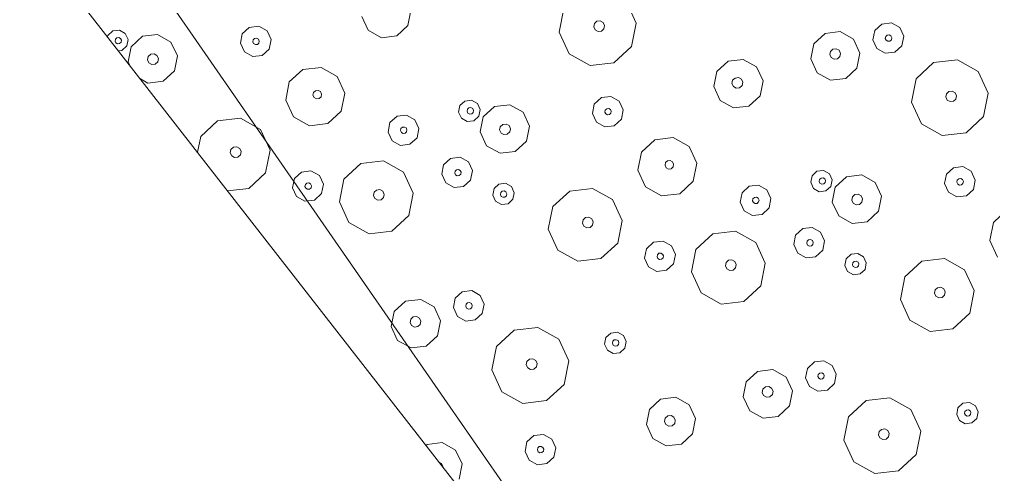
# Model space of a CAD drawing. Header units: metres. Extents: x -2858 to 512, y -1995 to 1252.
# Drawn here: x -453.65 to -448.62, y -168.34 to -165.99 of the extents above; entities that cross this region are included whole.
import ezdxf

# ---------------------------------------------------------------- set-up
doc = ezdxf.new("R2010")
doc.units = ezdxf.units.M
doc.layers.add('Calque commun', color=7, linetype='Continuous')
doc.layers.add('Calque11', color=7, linetype='Continuous')

# ---------------------------------------------------------------- blocks, each defined once
blk = doc.blocks.new('geometrebondepartleger')
at = {"layer": 'Calque11', "color": 7, "linetype": 'Continuous', "lineweight": 9}
blk.add_line((150.3457, 147.4392, 79), (130.1803, 35.9078, 79), dxfattribs=at)
blk = doc.blocks.new('pattern')
at = {"layer": 'Calque commun', "color": 54, "linetype": 'Continuous', "lineweight": 9}
for p, q in [((72.0167, 104.5705), (72.0465, 104.5881)), ((72.0465, 104.5881), (72.081, 104.5848)), ((72.081, 104.5848), (72.1069, 104.5619)), ((72.0029, 104.5387), (72.0167, 104.5705)), ((72.0105, 104.5049), (72.0029, 104.5387)), ((72.0407, 104.5359), (72.0448, 104.5454)), ((72.043, 104.5257), (72.0407, 104.5359)), ((72.0507, 104.5189), (72.043, 104.5257)), ((72.0448, 104.5454), (72.0538, 104.5507)), ((72.0538, 104.5507), (72.0641, 104.5497)), ((72.07, 104.5232), (72.0611, 104.5179)), ((72.0641, 104.5497), (72.0719, 104.5428)), ((72.0742, 104.5327), (72.07, 104.5232)), ((72.0719, 104.5428), (72.0742, 104.5327)), ((72.1144, 104.5281), (72.1007, 104.4964)), ((72.1069, 104.5619), (72.1144, 104.5281)), ((72.0364, 104.482), (72.0105, 104.5049)), ((72.0709, 104.4788), (72.0364, 104.482)), ((72.0611, 104.5179), (72.0507, 104.5189)), ((72.1007, 104.4964), (72.0709, 104.4788)), ((72.2884, 104.4161), (72.3948, 104.479)), ((72.3948, 104.479), (72.5179, 104.4673)), ((72.5179, 104.4673), (72.6105, 104.3854)), ((72.2392, 104.3027), (72.2884, 104.4161)), ((72.6105, 104.3854), (72.6374, 104.2648)), ((72.2661, 104.1821), (72.2392, 104.3027)), ((72.4004, 104.287), (72.4073, 104.3029)), ((72.4042, 104.2701), (72.4004, 104.287)), ((72.4172, 104.2587), (72.4042, 104.2701)), ((72.4073, 104.3029), (72.4222, 104.3117)), ((72.4222, 104.3117), (72.4395, 104.31)), ((72.4395, 104.31), (72.4524, 104.2986)), ((72.4562, 104.2817), (72.4493, 104.2658)), ((72.4524, 104.2986), (72.4562, 104.2817)), ((72.4344, 104.257), (72.4172, 104.2587)), ((72.4493, 104.2658), (72.4344, 104.257)), ((72.6374, 104.2648), (72.5883, 104.1514)), ((71.5639, 104.1375), (71.6661, 104.1978)), ((71.6661, 104.1978), (71.7842, 104.1866)), ((71.7842, 104.1866), (71.8732, 104.108)), ((72.3588, 104.1003), (72.2661, 104.1821)), ((71.5167, 104.0286), (71.5639, 104.1375)), ((72.5883, 104.1514), (72.4818, 104.0885)), ((71.3544, 104.1112), (71.3167, 104.0241)), ((71.8732, 104.108), (71.899, 103.9922)), ((72.4818, 104.0885), (72.3588, 104.1003)), ((71.3167, 104.0241), (71.2349, 103.9758)), ((71.5425, 103.9128), (71.5167, 104.0286)), ((71.662, 104.0144), (71.6689, 104.0303)), ((71.6689, 104.0303), (71.6838, 104.0391)), ((71.6838, 104.0391), (71.701, 104.0374)), ((71.701, 104.0374), (71.714, 104.026)), ((71.714, 104.026), (71.7177, 104.0091)), ((71.2349, 103.9758), (71.1404, 103.9848)), ((71.6658, 103.9975), (71.662, 104.0144)), ((71.6787, 103.9861), (71.6658, 103.9975)), ((71.696, 103.9844), (71.6787, 103.9861)), ((71.7109, 103.9932), (71.696, 103.9844)), ((71.7177, 104.0091), (71.7109, 103.9932)), ((71.899, 103.9922), (71.8518, 103.8833)), ((72.3608, 103.8946), (72.4034, 103.9197)), ((72.4034, 103.9197), (72.4526, 103.915)), ((71.6315, 103.8343), (71.5425, 103.9128)), ((71.8518, 103.8833), (71.7496, 103.823)), ((72.3411, 103.8492), (72.3608, 103.8946)), ((72.4526, 103.915), (72.4897, 103.8823)), ((72.4897, 103.8823), (72.5004, 103.834)), ((71.7496, 103.823), (71.6315, 103.8343)), ((72.3519, 103.8009), (72.3411, 103.8492)), ((72.4033, 103.8441), (72.4074, 103.8536)), ((72.4056, 103.834), (72.4033, 103.8441)), ((72.4134, 103.8271), (72.4056, 103.834)), ((72.4074, 103.8536), (72.4164, 103.8589)), ((72.4237, 103.8261), (72.4134, 103.8271)), ((72.4164, 103.8589), (72.4267, 103.8579)), ((72.4326, 103.8314), (72.4237, 103.8261)), ((72.4267, 103.8579), (72.4345, 103.851)), ((72.4368, 103.8409), (72.4326, 103.8314)), ((72.4345, 103.851), (72.4368, 103.8409)), ((72.5004, 103.834), (72.4807, 103.7887)), ((72.5759, 103.7842), (72.644, 103.8244)), ((72.644, 103.8244), (72.7227, 103.8169)), ((72.7227, 103.8169), (72.782, 103.7646)), ((71.1343, 103.7601), (71.1768, 103.7853)), ((71.1768, 103.7853), (71.2261, 103.7806)), ((71.2261, 103.7806), (71.2631, 103.7478)), ((72.3889, 103.7682), (72.3519, 103.8009)), ((72.4382, 103.7635), (72.3889, 103.7682)), ((72.4807, 103.7887), (72.4382, 103.7635)), ((72.5444, 103.7116), (72.5759, 103.7842)), ((71.1146, 103.7148), (71.1343, 103.7601)), ((71.1768, 103.7096), (71.1809, 103.7192)), ((71.1809, 103.7192), (71.1899, 103.7244)), ((71.1899, 103.7244), (71.2002, 103.7235)), ((71.2002, 103.7235), (71.208, 103.7166)), ((71.208, 103.7166), (71.2102, 103.7065)), ((71.2631, 103.7478), (71.2739, 103.6996)), ((72.6443, 103.7101), (72.6592, 103.7189)), ((72.6592, 103.7189), (72.6764, 103.7173)), ((72.6764, 103.7173), (72.6894, 103.7058)), ((72.782, 103.7646), (72.7992, 103.6874)), ((71.1254, 103.6665), (71.1146, 103.7148)), ((71.1624, 103.6338), (71.1254, 103.6665)), ((71.179, 103.6995), (71.1768, 103.7096)), ((71.1868, 103.6926), (71.179, 103.6995)), ((71.1972, 103.6917), (71.1868, 103.6926)), ((71.2061, 103.6969), (71.1972, 103.6917)), ((71.2102, 103.7065), (71.2061, 103.6969)), ((71.2739, 103.6996), (71.2542, 103.6542)), ((72.5616, 103.6344), (72.5444, 103.7116)), ((72.6374, 103.6943), (72.6443, 103.7101)), ((72.6411, 103.6774), (72.6374, 103.6943)), ((72.6541, 103.6659), (72.6411, 103.6774)), ((72.6713, 103.6643), (72.6541, 103.6659)), ((72.6862, 103.6731), (72.6713, 103.6643)), ((72.6931, 103.6889), (72.6862, 103.6731)), ((72.6894, 103.7058), (72.6931, 103.6889)), ((72.7992, 103.6874), (72.7678, 103.6148)), ((71.2116, 103.6291), (71.1624, 103.6338)), ((71.2542, 103.6542), (71.2116, 103.6291)), ((71.8148, 103.5948), (71.8286, 103.6266)), ((71.8286, 103.6266), (71.8584, 103.6441)), ((71.8584, 103.6441), (71.8928, 103.6409)), ((71.8928, 103.6409), (71.9188, 103.618)), ((71.9188, 103.618), (71.9263, 103.5842)), ((72.6209, 103.5821), (72.5616, 103.6344)), ((70.7552, 103.5109), (70.8617, 103.5738)), ((70.8617, 103.5738), (70.9847, 103.5621)), ((71.8223, 103.561), (71.8148, 103.5948)), ((71.8543, 103.592), (71.8584, 103.6016)), ((71.8565, 103.5819), (71.8543, 103.592)), ((71.8643, 103.575), (71.8565, 103.5819)), ((71.8584, 103.6016), (71.8673, 103.6069)), ((71.8746, 103.5741), (71.8643, 103.575)), ((71.8673, 103.6069), (71.8777, 103.6059)), ((71.8836, 103.5793), (71.8746, 103.5741)), ((71.8777, 103.6059), (71.8854, 103.599)), ((71.8877, 103.5889), (71.8836, 103.5793)), ((71.8854, 103.599), (71.8877, 103.5889)), ((71.9263, 103.5842), (71.9125, 103.5524)), ((72.6996, 103.5746), (72.6209, 103.5821)), ((72.7678, 103.6148), (72.6996, 103.5746)), ((70.9847, 103.5621), (71.0774, 103.4802)), ((71.8483, 103.5381), (71.8223, 103.561)), ((71.8827, 103.5348), (71.8483, 103.5381)), ((71.9125, 103.5524), (71.8827, 103.5348)), ((73.0164, 103.5066), (73.0845, 103.5469)), ((73.0845, 103.5469), (73.1633, 103.5394)), ((73.1633, 103.5394), (73.2226, 103.487)), ((70.7061, 103.3975), (70.7552, 103.5109)), ((71.0774, 103.4802), (71.1043, 103.3596)), ((71.5199, 103.4555), (71.588, 103.4957)), ((71.588, 103.4957), (71.6667, 103.4882)), ((71.6667, 103.4882), (71.726, 103.4359)), ((72.985, 103.4341), (73.0164, 103.5066)), ((73.2226, 103.487), (73.2398, 103.4098)), ((71.4884, 103.3829), (71.5199, 103.4555)), ((71.726, 103.4359), (71.7432, 103.3587)), ((71.8876, 103.3899), (71.9302, 103.415)), ((71.9302, 103.415), (71.9794, 103.4103)), ((73.0022, 103.3568), (72.985, 103.4341)), ((73.0854, 103.4182), (73.0923, 103.4341)), ((73.0891, 103.4013), (73.0854, 103.4182)), ((73.0923, 103.4341), (73.1072, 103.4429)), ((73.1072, 103.4429), (73.1244, 103.4412)), ((73.1244, 103.4412), (73.1374, 103.4298)), ((73.1374, 103.4298), (73.1411, 103.4129)), ((70.7329, 103.2769), (70.7061, 103.3975)), ((70.8673, 103.3818), (70.8742, 103.3977)), ((70.871, 103.3649), (70.8673, 103.3818)), ((70.884, 103.3535), (70.871, 103.3649)), ((70.8742, 103.3977), (70.8891, 103.4065)), ((70.8891, 103.4065), (70.9063, 103.4048)), ((70.9063, 103.4048), (70.9193, 103.3934)), ((70.923, 103.3765), (70.9161, 103.3606)), ((70.9193, 103.3934), (70.923, 103.3765)), ((71.5056, 103.3057), (71.4884, 103.3829)), ((71.5886, 103.3752), (71.5955, 103.3911)), ((71.5924, 103.3584), (71.5886, 103.3752)), ((71.5955, 103.3911), (71.6104, 103.3999)), ((71.6104, 103.3999), (71.6276, 103.3983)), ((71.6276, 103.3983), (71.6406, 103.3868)), ((71.6444, 103.3699), (71.6375, 103.3541)), ((71.6406, 103.3868), (71.6444, 103.3699)), ((71.8679, 103.3445), (71.8876, 103.3899)), ((71.9794, 103.4103), (72.0164, 103.3776)), ((72.0164, 103.3776), (72.0272, 103.3293)), ((73.1021, 103.3899), (73.0891, 103.4013)), ((73.1193, 103.3882), (73.1021, 103.3899)), ((73.1342, 103.397), (73.1193, 103.3882)), ((73.1411, 103.4129), (73.1342, 103.397)), ((73.2398, 103.4098), (73.2083, 103.3372)), ((70.9012, 103.3518), (70.884, 103.3535)), ((70.9161, 103.3606), (70.9012, 103.3518)), ((71.1043, 103.3596), (71.0551, 103.2462)), ((71.6054, 103.3469), (71.5924, 103.3584)), ((71.6226, 103.3453), (71.6054, 103.3469)), ((71.6375, 103.3541), (71.6226, 103.3453)), ((71.7432, 103.3587), (71.7118, 103.2861)), ((71.8787, 103.2962), (71.8679, 103.3445)), ((71.9288, 103.3423), (71.9329, 103.3518)), ((71.9311, 103.3322), (71.9288, 103.3423)), ((71.9389, 103.3253), (71.9311, 103.3322)), ((71.9329, 103.3518), (71.9419, 103.3571)), ((71.9492, 103.3243), (71.9389, 103.3253)), ((71.9419, 103.3571), (71.9522, 103.3561)), ((71.9581, 103.3296), (71.9492, 103.3243)), ((71.9522, 103.3561), (71.96, 103.3493)), ((71.9623, 103.3391), (71.9581, 103.3296)), ((71.96, 103.3493), (71.9623, 103.3391)), ((72.0272, 103.3293), (72.0075, 103.284)), ((73.0615, 103.3045), (73.0022, 103.3568)), ((73.2083, 103.3372), (73.1402, 103.297)), ((70.8256, 103.1951), (70.7329, 103.2769)), ((71.5649, 103.2534), (71.5056, 103.3057)), ((71.7118, 103.2861), (71.6436, 103.2458)), ((71.9157, 103.2635), (71.8787, 103.2962)), ((71.9649, 103.2588), (71.9157, 103.2635)), ((72.0075, 103.284), (71.9649, 103.2588)), ((72.178, 103.2391), (72.2801, 103.2994)), ((72.2801, 103.2994), (72.3983, 103.2882)), ((72.3983, 103.2882), (72.4872, 103.2096)), ((73.1402, 103.297), (73.0615, 103.3045)), ((71.0551, 103.2462), (70.9486, 103.1833)), ((71.6436, 103.2458), (71.5649, 103.2534)), ((71.6262, 103.209), (71.656, 103.2266)), ((71.656, 103.2266), (71.6904, 103.2233)), ((71.6904, 103.2233), (71.7164, 103.2004)), ((72.1308, 103.1302), (72.178, 103.2391)), ((70.9486, 103.1833), (70.8256, 103.1951)), ((71.6124, 103.1773), (71.6262, 103.209)), ((71.6199, 103.1435), (71.6124, 103.1773)), ((71.6481, 103.1769), (71.6522, 103.1864)), ((71.6503, 103.1668), (71.6481, 103.1769)), ((71.6581, 103.1599), (71.6503, 103.1668)), ((71.6522, 103.1864), (71.6611, 103.1917)), ((71.6611, 103.1917), (71.6715, 103.1907)), ((71.6774, 103.1642), (71.6684, 103.1589)), ((71.6715, 103.1907), (71.6793, 103.1839)), ((71.6815, 103.1737), (71.6774, 103.1642)), ((71.6793, 103.1839), (71.6815, 103.1737)), ((71.7239, 103.1667), (71.7101, 103.1349)), ((71.7164, 103.2004), (71.7239, 103.1667)), ((72.4872, 103.2096), (72.513, 103.0938)), ((71.6459, 103.1206), (71.6199, 103.1435)), ((71.6803, 103.1173), (71.6459, 103.1206)), ((71.6684, 103.1589), (71.6581, 103.1599)), ((71.7101, 103.1349), (71.6803, 103.1173)), ((72.1566, 103.0144), (72.1308, 103.1302)), ((72.276, 103.116), (72.2829, 103.1319)), ((72.2798, 103.0991), (72.276, 103.116)), ((72.2829, 103.1319), (72.2978, 103.1407)), ((72.2978, 103.1407), (72.3151, 103.139)), ((72.3151, 103.139), (72.328, 103.1276)), ((72.328, 103.1276), (72.3318, 103.1107)), ((71.9095, 103.038), (71.9521, 103.0632)), ((71.9521, 103.0632), (72.0013, 103.0585)), ((72.2928, 103.0877), (72.2798, 103.0991)), ((72.31, 103.086), (72.2928, 103.0877)), ((72.3249, 103.0948), (72.31, 103.086)), ((72.3318, 103.1107), (72.3249, 103.0948)), ((72.513, 103.0938), (72.4658, 102.9849)), ((73.5903, 103.0236), (73.6099, 103.069)), ((73.6099, 103.069), (73.6525, 103.0941)), ((73.6525, 103.0941), (73.7017, 103.0894)), ((73.7017, 103.0894), (73.7388, 103.0567)), ((70.8276, 102.9894), (70.8702, 103.0145)), ((70.8702, 103.0145), (70.9194, 103.0098)), ((71.8898, 102.9927), (71.9095, 103.038)), ((72.0013, 103.0585), (72.0384, 103.0257)), ((72.0384, 103.0257), (72.0491, 102.9775)), ((72.2455, 102.9358), (72.1566, 103.0144)), ((73.601, 102.9753), (73.5903, 103.0236)), ((73.6525, 103.0185), (73.6566, 103.028)), ((73.6547, 103.0083), (73.6525, 103.0185)), ((73.6566, 103.028), (73.6655, 103.0333)), ((73.6655, 103.0333), (73.6759, 103.0323)), ((73.6759, 103.0323), (73.6837, 103.0254)), ((73.6859, 103.0153), (73.6818, 103.0058)), ((73.6837, 103.0254), (73.6859, 103.0153)), ((73.7388, 103.0567), (73.7495, 103.0084)), ((70.808, 102.944), (70.8276, 102.9894)), ((70.9194, 103.0098), (70.9565, 102.9771)), ((70.9565, 102.9771), (70.9672, 102.9288)), ((71.9006, 102.9444), (71.8898, 102.9927)), ((71.952, 102.9875), (71.9562, 102.9971)), ((71.9543, 102.9774), (71.952, 102.9875)), ((71.9621, 102.9705), (71.9543, 102.9774)), ((71.9562, 102.9971), (71.9651, 103.0023)), ((71.9724, 102.9696), (71.9621, 102.9705)), ((71.9651, 103.0023), (71.9754, 103.0014)), ((71.9813, 102.9748), (71.9724, 102.9696)), ((71.9754, 103.0014), (71.9832, 102.9945)), ((71.9855, 102.9844), (71.9813, 102.9748)), ((71.9832, 102.9945), (71.9855, 102.9844)), ((72.0491, 102.9775), (72.0294, 102.9321)), ((72.4658, 102.9849), (72.3636, 102.9246)), ((72.9454, 102.9424), (72.9592, 102.9741)), ((72.9592, 102.9741), (72.989, 102.9917)), ((72.989, 102.9917), (73.0235, 102.9884)), ((73.0235, 102.9884), (73.0494, 102.9655)), ((73.0494, 102.9655), (73.0569, 102.9317)), ((73.6381, 102.9426), (73.601, 102.9753)), ((73.6625, 103.0015), (73.6547, 103.0083)), ((73.6728, 103.0005), (73.6625, 103.0015)), ((73.6818, 103.0058), (73.6728, 103.0005)), ((73.7299, 102.9631), (73.6873, 102.9379)), ((73.7495, 103.0084), (73.7299, 102.9631)), ((70.8187, 102.8958), (70.808, 102.944)), ((70.8701, 102.9389), (70.8743, 102.9484)), ((70.8724, 102.9288), (70.8701, 102.9389)), ((70.8802, 102.9219), (70.8724, 102.9288)), ((70.8743, 102.9484), (70.8832, 102.9537)), ((70.8905, 102.9209), (70.8802, 102.9219)), ((70.8832, 102.9537), (70.8936, 102.9527)), ((70.8995, 102.9262), (70.8905, 102.9209)), ((70.8936, 102.9527), (70.9013, 102.9458)), ((70.9036, 102.9357), (70.8995, 102.9262)), ((70.9013, 102.9458), (70.9036, 102.9357)), ((70.9672, 102.9288), (70.9476, 102.8835)), ((71.0427, 102.879), (71.1108, 102.9192)), ((71.1108, 102.9192), (71.1896, 102.9117)), ((71.1896, 102.9117), (71.2488, 102.8594)), ((71.9377, 102.9117), (71.9006, 102.9444)), ((71.9869, 102.907), (71.9377, 102.9117)), ((72.0294, 102.9321), (71.9869, 102.907)), ((72.3636, 102.9246), (72.2455, 102.9358)), ((72.9529, 102.9086), (72.9454, 102.9424)), ((72.9832, 102.9395), (72.9873, 102.949)), ((72.9855, 102.9294), (72.9832, 102.9395)), ((72.9932, 102.9225), (72.9855, 102.9294)), ((72.9873, 102.949), (72.9963, 102.9543)), ((73.0036, 102.9215), (72.9932, 102.9225)), ((72.9963, 102.9543), (73.0066, 102.9533)), ((73.0125, 102.9268), (73.0036, 102.9215)), ((73.0066, 102.9533), (73.0144, 102.9465)), ((73.0166, 102.9363), (73.0125, 102.9268)), ((73.0144, 102.9465), (73.0166, 102.9363)), ((73.0569, 102.9317), (73.0432, 102.9)), ((73.6873, 102.9379), (73.6381, 102.9426)), ((70.8558, 102.863), (70.8187, 102.8958)), ((70.905, 102.8583), (70.8558, 102.863)), ((70.9476, 102.8835), (70.905, 102.8583)), ((71.0112, 102.8064), (71.0427, 102.879)), ((72.4342, 102.8177), (72.4538, 102.8631)), ((72.4538, 102.8631), (72.4964, 102.8882)), ((72.4964, 102.8882), (72.5456, 102.8835)), ((72.5456, 102.8835), (72.5827, 102.8508)), ((72.9789, 102.8857), (72.9529, 102.9086)), ((73.0134, 102.8824), (72.9789, 102.8857)), ((73.0432, 102.9), (73.0134, 102.8824)), ((73.2309, 102.8198), (73.3373, 102.8826)), ((73.3373, 102.8826), (73.4604, 102.8709)), ((73.4604, 102.8709), (73.5531, 102.7891)), ((71.1111, 102.8049), (71.126, 102.8137)), ((71.126, 102.8137), (71.1432, 102.8121)), ((71.1432, 102.8121), (71.1562, 102.8007)), ((71.2488, 102.8594), (71.2661, 102.7822)), ((72.4449, 102.7694), (72.4342, 102.8177)), ((72.4963, 102.8126), (72.5005, 102.8221)), ((72.4986, 102.8024), (72.4963, 102.8126)), ((72.5005, 102.8221), (72.5094, 102.8274)), ((72.5094, 102.8274), (72.5198, 102.8264)), ((72.5198, 102.8264), (72.5275, 102.8195)), ((72.5275, 102.8195), (72.5298, 102.8094)), ((72.5827, 102.8508), (72.5934, 102.8025)), ((73.1817, 102.7064), (73.2309, 102.8198)), ((71.0284, 102.7292), (71.0112, 102.8064)), ((71.1042, 102.7891), (71.1111, 102.8049)), ((71.108, 102.7722), (71.1042, 102.7891)), ((71.1209, 102.7607), (71.108, 102.7722)), ((71.1382, 102.7591), (71.1209, 102.7607)), ((71.1531, 102.7679), (71.1382, 102.7591)), ((71.1599, 102.7838), (71.1531, 102.7679)), ((71.1562, 102.8007), (71.1599, 102.7838)), ((71.2661, 102.7822), (71.2346, 102.7096)), ((72.482, 102.7367), (72.4449, 102.7694)), ((72.5064, 102.7956), (72.4986, 102.8024)), ((72.5167, 102.7946), (72.5064, 102.7956)), ((72.5257, 102.7999), (72.5167, 102.7946)), ((72.5298, 102.8094), (72.5257, 102.7999)), ((72.5934, 102.8025), (72.5738, 102.7572)), ((73.5531, 102.7891), (73.5799, 102.6684)), ((73.9641, 102.6918), (73.9955, 102.7643)), ((73.9955, 102.7643), (74.0636, 102.8046)), ((71.0877, 102.6769), (71.0284, 102.7292)), ((71.2346, 102.7096), (71.1665, 102.6694)), ((72.5312, 102.732), (72.482, 102.7367)), ((72.5738, 102.7572), (72.5312, 102.732)), ((73.3498, 102.7065), (73.3647, 102.7153)), ((73.3647, 102.7153), (73.382, 102.7137)), ((73.382, 102.7137), (73.3949, 102.7022)), ((71.1665, 102.6694), (71.0877, 102.6769)), ((72.0289, 102.6311), (72.1106, 102.6793)), ((72.1106, 102.6793), (72.2051, 102.6703)), ((72.2051, 102.6703), (72.2763, 102.6075)), ((73.2086, 102.5857), (73.1817, 102.7064)), ((73.3429, 102.6906), (73.3498, 102.7065)), ((73.3467, 102.6738), (73.3429, 102.6906)), ((73.3597, 102.6623), (73.3467, 102.6738)), ((73.3769, 102.6607), (73.3597, 102.6623)), ((73.3918, 102.6694), (73.3769, 102.6607)), ((73.3987, 102.6853), (73.3918, 102.6694)), ((73.3949, 102.7022), (73.3987, 102.6853)), ((73.5799, 102.6684), (73.5308, 102.555)), ((73.9813, 102.6145), (73.9641, 102.6918)), ((74.0643, 102.6841), (74.0712, 102.7)), ((74.0675, 102.6697), (74.0643, 102.6841)), ((74.0712, 102.7), (74.0732, 102.7011)), ((71.4833, 102.6014), (71.5514, 102.6417)), ((71.5514, 102.6417), (71.6301, 102.6342)), ((71.6301, 102.6342), (71.6894, 102.5818)), ((71.9911, 102.544), (72.0289, 102.6311)), ((74.0406, 102.5622), (73.9813, 102.6145)), ((71.4518, 102.5289), (71.4833, 102.6014)), ((71.6894, 102.5818), (71.7066, 102.5046)), ((72.2763, 102.6075), (72.2969, 102.5148)), ((72.5064, 102.5411), (72.6086, 102.6015)), ((72.6086, 102.6015), (72.7267, 102.5902)), ((72.7267, 102.5902), (72.8157, 102.5117)), ((73.3013, 102.5039), (73.2086, 102.5857)), ((74.0479, 102.5615), (74.0406, 102.5622)), ((71.469, 102.4517), (71.4518, 102.5289)), ((71.5522, 102.513), (71.5591, 102.5289)), ((71.556, 102.4961), (71.5522, 102.513)), ((71.5591, 102.5289), (71.574, 102.5377)), ((71.574, 102.5377), (71.5912, 102.536)), ((71.5912, 102.536), (71.6042, 102.5246)), ((71.6042, 102.5246), (71.6079, 102.5077)), ((72.0118, 102.4513), (71.9911, 102.544)), ((72.1073, 102.5326), (72.1129, 102.5453)), ((72.1104, 102.5191), (72.1073, 102.5326)), ((72.1207, 102.5099), (72.1104, 102.5191)), ((72.1129, 102.5453), (72.1248, 102.5523)), ((72.1345, 102.5086), (72.1207, 102.5099)), ((72.1248, 102.5523), (72.1386, 102.551)), ((72.1464, 102.5157), (72.1345, 102.5086)), ((72.1386, 102.551), (72.1489, 102.5419)), ((72.1519, 102.5284), (72.1464, 102.5157)), ((72.1489, 102.5419), (72.1519, 102.5284)), ((72.2969, 102.5148), (72.2592, 102.4277)), ((72.4592, 102.4323), (72.5064, 102.5411)), ((72.8157, 102.5117), (72.8415, 102.3959)), ((73.5308, 102.555), (73.4243, 102.4922)), ((71.5689, 102.4847), (71.556, 102.4961)), ((71.5862, 102.483), (71.5689, 102.4847)), ((71.6011, 102.4918), (71.5862, 102.483)), ((71.6079, 102.5077), (71.6011, 102.4918)), ((71.7066, 102.5046), (71.6752, 102.432)), ((73.4243, 102.4922), (73.3013, 102.5039)), ((71.5283, 102.3993), (71.469, 102.4517)), ((71.6752, 102.432), (71.607, 102.3918)), ((72.0829, 102.3885), (72.0118, 102.4513)), ((72.2592, 102.4277), (72.1774, 102.3795)), ((72.485, 102.3164), (72.4592, 102.4323)), ((72.6045, 102.4181), (72.6114, 102.4339)), ((72.6083, 102.4012), (72.6045, 102.4181)), ((72.6114, 102.4339), (72.6263, 102.4427)), ((72.6263, 102.4427), (72.6435, 102.4411)), ((72.6435, 102.4411), (72.6565, 102.4296)), ((72.6602, 102.4127), (72.6534, 102.3969)), ((72.6565, 102.4296), (72.6602, 102.4127)), ((71.607, 102.3918), (71.5283, 102.3993)), ((72.1774, 102.3795), (72.0829, 102.3885)), ((72.6212, 102.3897), (72.6083, 102.4012)), ((72.6385, 102.3881), (72.6212, 102.3897)), ((72.6534, 102.3969), (72.6385, 102.3881)), ((72.8415, 102.3959), (72.7943, 102.287)), ((72.574, 102.2379), (72.485, 102.3164)), ((73.3033, 102.2982), (73.3459, 102.3234)), ((73.3459, 102.3234), (73.3951, 102.3187)), ((73.3951, 102.3187), (73.4322, 102.2859)), ((72.7943, 102.287), (72.6921, 102.2266)), ((73.2836, 102.2529), (73.3033, 102.2982)), ((73.3458, 102.2477), (73.35, 102.2573)), ((73.35, 102.2573), (73.3589, 102.2625)), ((73.3589, 102.2625), (73.3692, 102.2616)), ((73.3692, 102.2616), (73.377, 102.2547)), ((73.4322, 102.2859), (73.4429, 102.2377)), ((72.6921, 102.2266), (72.574, 102.2379)), ((73.2944, 102.2046), (73.2836, 102.2529)), ((73.3481, 102.2376), (73.3458, 102.2477)), ((73.3559, 102.2307), (73.3481, 102.2376)), ((73.3662, 102.2297), (73.3559, 102.2307)), ((73.3751, 102.235), (73.3662, 102.2297)), ((73.3793, 102.2445), (73.3751, 102.235)), ((73.377, 102.2547), (73.3793, 102.2445)), ((73.4429, 102.2377), (73.4232, 102.1923)), ((73.5183, 102.1879), (73.5865, 102.2281)), ((73.5865, 102.2281), (73.6652, 102.2206)), ((73.6652, 102.2206), (73.7245, 102.1682)), ((72.0571, 102.1184), (72.0768, 102.1638)), ((72.0768, 102.1638), (72.1193, 102.1889)), ((72.1193, 102.1889), (72.1686, 102.1842)), ((72.1686, 102.1842), (72.2056, 102.1515)), ((73.3314, 102.1719), (73.2944, 102.2046)), ((73.3807, 102.1672), (73.3314, 102.1719)), ((73.4232, 102.1923), (73.3807, 102.1672)), ((73.4869, 102.1153), (73.5183, 102.1879)), ((73.7245, 102.1682), (73.7417, 102.091)), ((72.0678, 102.0701), (72.0571, 102.1184)), ((72.1193, 102.1133), (72.1234, 102.1228)), ((72.1216, 102.1031), (72.1193, 102.1133)), ((72.1234, 102.1228), (72.1324, 102.1281)), ((72.1324, 102.1281), (72.1427, 102.1271)), ((72.1427, 102.1271), (72.1505, 102.1202)), ((72.1527, 102.1101), (72.1486, 102.1006)), ((72.1505, 102.1202), (72.1527, 102.1101)), ((72.2056, 102.1515), (72.2164, 102.1032)), ((73.5041, 102.0381), (73.4869, 102.1153)), ((73.5799, 102.0979), (73.5868, 102.1138)), ((73.5868, 102.1138), (73.6017, 102.1226)), ((73.6017, 102.1226), (73.6189, 102.1209)), ((73.6189, 102.1209), (73.6319, 102.1095)), ((73.6319, 102.1095), (73.6356, 102.0926)), ((72.1049, 102.0374), (72.0678, 102.0701)), ((72.1293, 102.0963), (72.1216, 102.1031)), ((72.1397, 102.0953), (72.1293, 102.0963)), ((72.1486, 102.1006), (72.1397, 102.0953)), ((72.1967, 102.0579), (72.1541, 102.0327)), ((72.2164, 102.1032), (72.1967, 102.0579)), ((73.5836, 102.081), (73.5799, 102.0979)), ((73.5966, 102.0696), (73.5836, 102.081)), ((73.6138, 102.0679), (73.5966, 102.0696)), ((73.6287, 102.0767), (73.6138, 102.0679)), ((73.6356, 102.0926), (73.6287, 102.0767)), ((73.7417, 102.091), (73.7103, 102.0184)), ((72.1541, 102.0327), (72.1049, 102.0374)), ((72.7573, 101.9984), (72.7711, 102.0302)), ((72.7711, 102.0302), (72.8009, 102.0478)), ((72.8009, 102.0478), (72.8353, 102.0445)), ((72.8009, 102.0052), (72.8098, 102.0105)), ((72.8098, 102.0105), (72.8202, 102.0095)), ((72.8202, 102.0095), (72.8279, 102.0026)), ((72.8353, 102.0445), (72.8613, 102.0216)), ((72.8613, 102.0216), (72.8688, 101.9878)), ((73.5634, 101.9857), (73.5041, 102.0381)), ((73.7103, 102.0184), (73.6421, 101.9782)), ((71.6977, 101.9146), (71.8042, 101.9774)), ((71.8042, 101.9774), (71.9272, 101.9657)), ((71.9272, 101.9657), (72.0199, 101.8839)), ((72.7648, 101.9647), (72.7573, 101.9984)), ((72.7908, 101.9418), (72.7648, 101.9647)), ((72.7968, 101.9957), (72.8009, 102.0052)), ((72.799, 101.9856), (72.7968, 101.9957)), ((72.8068, 101.9787), (72.799, 101.9856)), ((72.8171, 101.9777), (72.8068, 101.9787)), ((72.8261, 101.983), (72.8171, 101.9777)), ((72.855, 101.9561), (72.8252, 101.9385)), ((72.8302, 101.9925), (72.8261, 101.983)), ((72.8279, 102.0026), (72.8302, 101.9925)), ((72.8688, 101.9878), (72.855, 101.9561)), ((73.6421, 101.9782), (73.5634, 101.9857)), ((71.6486, 101.8012), (71.6977, 101.9146)), ((72.8252, 101.9385), (72.7908, 101.9418)), ((72.0199, 101.8839), (72.0468, 101.7632)), ((72.4309, 101.7866), (72.4624, 101.8591)), ((72.4624, 101.8591), (72.5305, 101.8994)), ((72.5305, 101.8994), (72.6092, 101.8919)), ((72.6092, 101.8919), (72.6685, 101.8395)), ((71.8167, 101.8013), (71.8316, 101.8101)), ((71.8316, 101.8101), (71.8488, 101.8085)), ((71.8488, 101.8085), (71.8618, 101.797)), ((72.6685, 101.8395), (72.6857, 101.7623)), ((72.8301, 101.7935), (72.8727, 101.8186)), ((72.8727, 101.8186), (72.9219, 101.814)), ((72.9219, 101.814), (72.9589, 101.7812)), ((71.8098, 101.7854), (71.8167, 101.8013)), ((71.8135, 101.7686), (71.8098, 101.7854)), ((71.8265, 101.7571), (71.8135, 101.7686)), ((71.8437, 101.7555), (71.8265, 101.7571)), ((71.8586, 101.7643), (71.8437, 101.7555)), ((71.8655, 101.7801), (71.8586, 101.7643)), ((71.8618, 101.797), (71.8655, 101.7801)), ((72.0468, 101.7632), (71.9976, 101.6498)), ((72.4481, 101.7094), (72.4309, 101.7866)), ((72.5311, 101.7789), (72.538, 101.7948)), ((72.5349, 101.762), (72.5311, 101.7789)), ((72.5479, 101.7505), (72.5349, 101.762)), ((72.538, 101.7948), (72.5529, 101.8036)), ((72.5529, 101.8036), (72.5701, 101.8019)), ((72.58, 101.7577), (72.5651, 101.7489)), ((72.5701, 101.8019), (72.5831, 101.7905)), ((72.5869, 101.7736), (72.58, 101.7577)), ((72.5831, 101.7905), (72.5869, 101.7736)), ((72.6857, 101.7623), (72.6543, 101.6897)), ((72.8104, 101.7482), (72.8301, 101.7935)), ((72.8713, 101.746), (72.8754, 101.7555)), ((72.8754, 101.7555), (72.8844, 101.7608)), ((72.8844, 101.7608), (72.8947, 101.7598)), ((72.8947, 101.7598), (72.9025, 101.7529)), ((72.9589, 101.7812), (72.9697, 101.733)), ((72.5074, 101.657), (72.4481, 101.7094)), ((72.5651, 101.7489), (72.5479, 101.7505)), ((72.8212, 101.6999), (72.8104, 101.7482)), ((72.8736, 101.7358), (72.8713, 101.746)), ((72.8813, 101.729), (72.8736, 101.7358)), ((72.8917, 101.728), (72.8813, 101.729)), ((72.9006, 101.7332), (72.8917, 101.728)), ((72.9048, 101.7428), (72.9006, 101.7332)), ((72.9025, 101.7529), (72.9048, 101.7428)), ((72.9697, 101.733), (72.95, 101.6876)), ((72.5861, 101.6495), (72.5074, 101.657)), ((72.6543, 101.6897), (72.5861, 101.6495)), ((72.8582, 101.6672), (72.8212, 101.6999)), ((72.9074, 101.6625), (72.8582, 101.6672)), ((72.95, 101.6876), (72.9074, 101.6625)), ((73.1205, 101.6427), (73.2226, 101.703)), ((73.2226, 101.703), (73.3408, 101.6918)), ((73.3408, 101.6918), (73.4297, 101.6133)), ((71.9976, 101.6498), (71.8911, 101.587)), ((72.5549, 101.5809), (72.5687, 101.6127)), ((72.5687, 101.6127), (72.5985, 101.6303)), ((72.5985, 101.6303), (72.6329, 101.627)), ((72.6329, 101.627), (72.6589, 101.6041)), ((72.6589, 101.6041), (72.6664, 101.5703)), ((73.0733, 101.5339), (73.1205, 101.6427)), ((73.4297, 101.6133), (73.4555, 101.4974)), ((72.5624, 101.5471), (72.5549, 101.5809)), ((72.5906, 101.5805), (72.5947, 101.5901)), ((72.5928, 101.5704), (72.5906, 101.5805)), ((72.6006, 101.5635), (72.5928, 101.5704)), ((72.5947, 101.5901), (72.6036, 101.5954)), ((72.6109, 101.5626), (72.6006, 101.5635)), ((72.6036, 101.5954), (72.614, 101.5944)), ((72.6199, 101.5678), (72.6109, 101.5626)), ((72.614, 101.5944), (72.6217, 101.5875)), ((72.624, 101.5774), (72.6199, 101.5678)), ((72.6217, 101.5875), (72.624, 101.5774)), ((72.6664, 101.5703), (72.6526, 101.5385)), ((72.5884, 101.5242), (72.5624, 101.5471)), ((72.6228, 101.521), (72.5884, 101.5242)), ((72.6526, 101.5385), (72.6228, 101.521)), ((73.0991, 101.418), (73.0733, 101.5339)), ((73.2185, 101.5196), (73.2254, 101.5355)), ((73.2223, 101.5027), (73.2185, 101.5196)), ((73.2353, 101.4913), (73.2223, 101.5027)), ((73.2254, 101.5355), (73.2403, 101.5443)), ((73.2403, 101.5443), (73.2576, 101.5427)), ((73.2576, 101.5427), (73.2705, 101.5312)), ((73.2743, 101.5143), (73.2674, 101.4985)), ((73.2705, 101.5312), (73.2743, 101.5143)), ((72.852, 101.4417), (72.8946, 101.4668)), ((72.8946, 101.4668), (72.9438, 101.4621)), ((72.9438, 101.4621), (72.9809, 101.4294)), ((73.2525, 101.4897), (73.2353, 101.4913)), ((73.2674, 101.4985), (73.2525, 101.4897)), ((73.4555, 101.4974), (73.4083, 101.3886)), ((72.8323, 101.3963), (72.852, 101.4417)), ((72.8987, 101.4007), (72.9076, 101.406)), ((72.9076, 101.406), (72.9179, 101.405)), ((72.9179, 101.405), (72.9257, 101.3981)), ((72.9809, 101.4294), (72.9916, 101.3811)), ((73.188, 101.3395), (73.0991, 101.418)), ((72.8431, 101.348), (72.8323, 101.3963)), ((72.8945, 101.3912), (72.8987, 101.4007)), ((72.8968, 101.3811), (72.8945, 101.3912)), ((72.9046, 101.3742), (72.8968, 101.3811)), ((72.9149, 101.3732), (72.9046, 101.3742)), ((72.9239, 101.3785), (72.9149, 101.3732)), ((72.928, 101.388), (72.9239, 101.3785)), ((72.9257, 101.3981), (72.928, 101.388)), ((72.9916, 101.3811), (72.9719, 101.3358)), ((73.4083, 101.3886), (73.3061, 101.3282)), ((72.8801, 101.3153), (72.8431, 101.348)), ((72.9294, 101.3106), (72.8801, 101.3153)), ((72.9719, 101.3358), (72.9294, 101.3106)), ((73.3061, 101.3282), (73.188, 101.3395)), ((73.3766, 101.2213), (73.3963, 101.2667)), ((73.3963, 101.2667), (73.4389, 101.2918)), ((73.4389, 101.2918), (73.4881, 101.2871)), ((73.4881, 101.2871), (73.5252, 101.2544)), ((73.5252, 101.2544), (73.5359, 101.2062)), ((73.3874, 101.1731), (73.3766, 101.2213)), ((73.4388, 101.2162), (73.443, 101.2257)), ((73.4411, 101.2061), (73.4388, 101.2162)), ((73.4489, 101.1992), (73.4411, 101.2061)), ((73.443, 101.2257), (73.4519, 101.231)), ((73.4519, 101.231), (73.4622, 101.23)), ((73.4682, 101.2035), (73.4592, 101.1982)), ((73.4622, 101.23), (73.47, 101.2232)), ((73.4723, 101.213), (73.4682, 101.2035)), ((73.47, 101.2232), (73.4723, 101.213)), ((73.5359, 101.2062), (73.5163, 101.1608)), ((73.4245, 101.1404), (73.3874, 101.1731)), ((73.4592, 101.1982), (73.4489, 101.1992)), ((73.5163, 101.1608), (73.4737, 101.1357)), ((73.4737, 101.1357), (73.4245, 101.1404)), ((72.9714, 101.0347), (73.0531, 101.083)), ((73.0531, 101.083), (73.1476, 101.074)), ((73.1476, 101.074), (73.2188, 101.0111)), ((72.4258, 101.0051), (72.4939, 101.0453)), ((72.4939, 101.0453), (72.5726, 101.0378)), ((72.5726, 101.0378), (72.6319, 100.9854)), ((72.9336, 100.9476), (72.9714, 101.0347)), ((73.2188, 101.0111), (73.2394, 100.9185)), ((73.4489, 100.9448), (73.5511, 101.0051)), ((73.5511, 101.0051), (73.6692, 100.9939)), ((72.6319, 100.9854), (72.6491, 100.9082)), ((73.0554, 100.949), (73.0673, 100.956)), ((73.0673, 100.956), (73.0811, 100.9547)), ((73.0811, 100.9547), (73.0914, 100.9455)), ((73.6692, 100.9939), (73.7514, 100.9213)), ((72.6491, 100.9082), (72.6177, 100.8356)), ((72.9543, 100.855), (72.9336, 100.9476)), ((73.0498, 100.9362), (73.0554, 100.949)), ((73.0528, 100.9227), (73.0498, 100.9362)), ((73.0632, 100.9136), (73.0528, 100.9227)), ((73.077, 100.9123), (73.0632, 100.9136)), ((73.0889, 100.9193), (73.077, 100.9123)), ((73.0944, 100.932), (73.0889, 100.9193)), ((73.0914, 100.9455), (73.0944, 100.932)), ((73.2394, 100.9185), (73.2017, 100.8314)), ((73.4017, 100.8359), (73.4489, 100.9448)), ((73.0254, 100.7921), (72.9543, 100.855)), ((73.2017, 100.8314), (73.1199, 100.7831)), ((73.4275, 100.7201), (73.4017, 100.8359)), ((73.547, 100.8217), (73.5539, 100.8376)), ((73.5508, 100.8048), (73.547, 100.8217)), ((73.5637, 100.7934), (73.5508, 100.8048)), ((73.5539, 100.8376), (73.5688, 100.8464)), ((73.5688, 100.8464), (73.586, 100.8447)), ((73.5959, 100.8005), (73.581, 100.7917)), ((73.586, 100.8447), (73.599, 100.8333)), ((73.6027, 100.8164), (73.5959, 100.8005)), ((73.599, 100.8333), (73.6027, 100.8164)), ((73.1199, 100.7831), (73.0254, 100.7921)), ((73.581, 100.7917), (73.5637, 100.7934)), ((73.5165, 100.6415), (73.4275, 100.7201)), ((73.7064, 100.6727), (73.6346, 100.6303)), ((73.6346, 100.6303), (73.5165, 100.6415)), ((72.9996, 100.522), (73.0193, 100.5674)), ((73.0193, 100.5674), (73.0618, 100.5926)), ((73.0618, 100.5926), (73.1111, 100.5879)), ((73.1111, 100.5879), (73.1481, 100.5551)), ((73.1481, 100.5551), (73.1589, 100.5069)), ((73.0103, 100.4738), (72.9996, 100.522)), ((73.0618, 100.5169), (73.0659, 100.5265)), ((73.064, 100.5068), (73.0618, 100.5169)), ((73.0718, 100.4999), (73.064, 100.5068)), ((73.0659, 100.5265), (73.0749, 100.5317)), ((73.0822, 100.4989), (73.0718, 100.4999)), ((73.0749, 100.5317), (73.0852, 100.5307)), ((73.0911, 100.5042), (73.0822, 100.4989)), ((73.0852, 100.5307), (73.093, 100.5239)), ((73.0952, 100.5137), (73.0911, 100.5042)), ((73.093, 100.5239), (73.0952, 100.5137)), ((73.1589, 100.5069), (73.1392, 100.4615)), ((73.0474, 100.4411), (73.0103, 100.4738)), ((73.1392, 100.4615), (73.0966, 100.4364)), ((73.0966, 100.4364), (73.0474, 100.4411)), ((73.4049, 100.2628), (73.473, 100.303)), ((73.473, 100.303), (73.5517, 100.2955)), ((73.5517, 100.2955), (73.611, 100.2431)), ((73.3734, 100.1902), (73.4049, 100.2628)), ((73.4736, 100.1825), (73.4805, 100.1984)), ((73.4805, 100.1984), (73.4954, 100.2072)), ((73.4954, 100.2072), (73.5126, 100.2056)), ((73.5126, 100.2056), (73.5256, 100.1941)), ((73.611, 100.2431), (73.6208, 100.1992)), ((73.3906, 100.113), (73.3734, 100.1902)), ((73.4774, 100.1656), (73.4736, 100.1825)), ((73.4903, 100.1542), (73.4774, 100.1656)), ((73.5076, 100.1525), (73.4903, 100.1542)), ((73.5225, 100.1613), (73.5076, 100.1525)), ((73.5294, 100.1772), (73.5225, 100.1613)), ((73.5256, 100.1941), (73.5294, 100.1772)), ((73.4499, 100.0606), (73.3906, 100.113)), ((73.6052, 100.1128), (73.5968, 100.0934)), ((73.5286, 100.0531), (73.4499, 100.0606)), ((73.5968, 100.0934), (73.5286, 100.0531)), ((73.4974, 99.9846), (73.5112, 100.0163)), ((73.5112, 100.0163), (73.541, 100.0339)), ((73.5331, 99.9842), (73.5372, 99.9937)), ((73.5372, 99.9937), (73.5461, 99.999)), ((73.541, 100.0339), (73.5754, 100.0306)), ((73.5461, 99.999), (73.5565, 99.998)), ((73.5565, 99.998), (73.5643, 99.9911)), ((73.5754, 100.0306), (73.5883, 100.0193)), ((73.5049, 99.9508), (73.4974, 99.9846)), ((73.5309, 99.9279), (73.5049, 99.9508)), ((73.5353, 99.9741), (73.5331, 99.9842)), ((73.5431, 99.9672), (73.5353, 99.9741)), ((73.5534, 99.9662), (73.5431, 99.9672)), ((73.5624, 99.9715), (73.5534, 99.9662)), ((73.5665, 99.981), (73.5624, 99.9715)), ((73.5643, 99.9911), (73.5665, 99.981)), ((73.5653, 99.9246), (73.5309, 99.9279)), ((73.5719, 99.9284), (73.5653, 99.9246))]:
    blk.add_line(p, q, dxfattribs=at)
at = {"layer": 'Calque commun', "color": 7, "linetype": 'Continuous', "lineweight": 9}
mesh = blk.add_polyface(dxfattribs=at)
corners = [(70.8497, 113.5412), (53.8349, 19.1692), (74.7282, 106.3237), (76.0435, 113.5984), (74.769, 106.1763), (58.8077, 18.2701), (114.1703, 105.207), (114.1703, 98.5387)]
mesh.append_faces([[corners[k] for k in face] for face in [(3, 4, 6)]], dxfattribs={"vtx0": -1, "vtx1": -1, "color": 7})
mesh.append_faces([[corners[k] for k in face] for face in [(3, 2, 4)]], dxfattribs={"vtx0": -1, "vtx2": -1, "color": 7})
mesh.append_faces([[corners[k] for k in face] for face in [(5, 2, 1)]], dxfattribs={"vtx1": -1, "color": 7})
mesh.append_faces([[corners[k] for k in face] for face in [(0, 1, 2), (3, 0, 2)]], dxfattribs={"vtx1": -1, "vtx2": -1, "color": 7})
mesh.append_faces([[corners[k] for k in face] for face in [(4, 7, 6)]], dxfattribs={"vtx2": -1, "color": 7})

msp = doc.modelspace()

# ---------------------------------------------------------------- block references
at = {"layer": 'Calque commun', "color": 0, "linetype": 'ByBlock', "lineweight": -2, "rotation": 228.1617603435354}
for name, p in [('geometrebondepartleger', (-440.1616, 15.2632)), ('pattern', (-478.5712, -44.6144))]:
    msp.add_blockref(name, p, dxfattribs=at)

doc.saveas('drawing.dxf')
